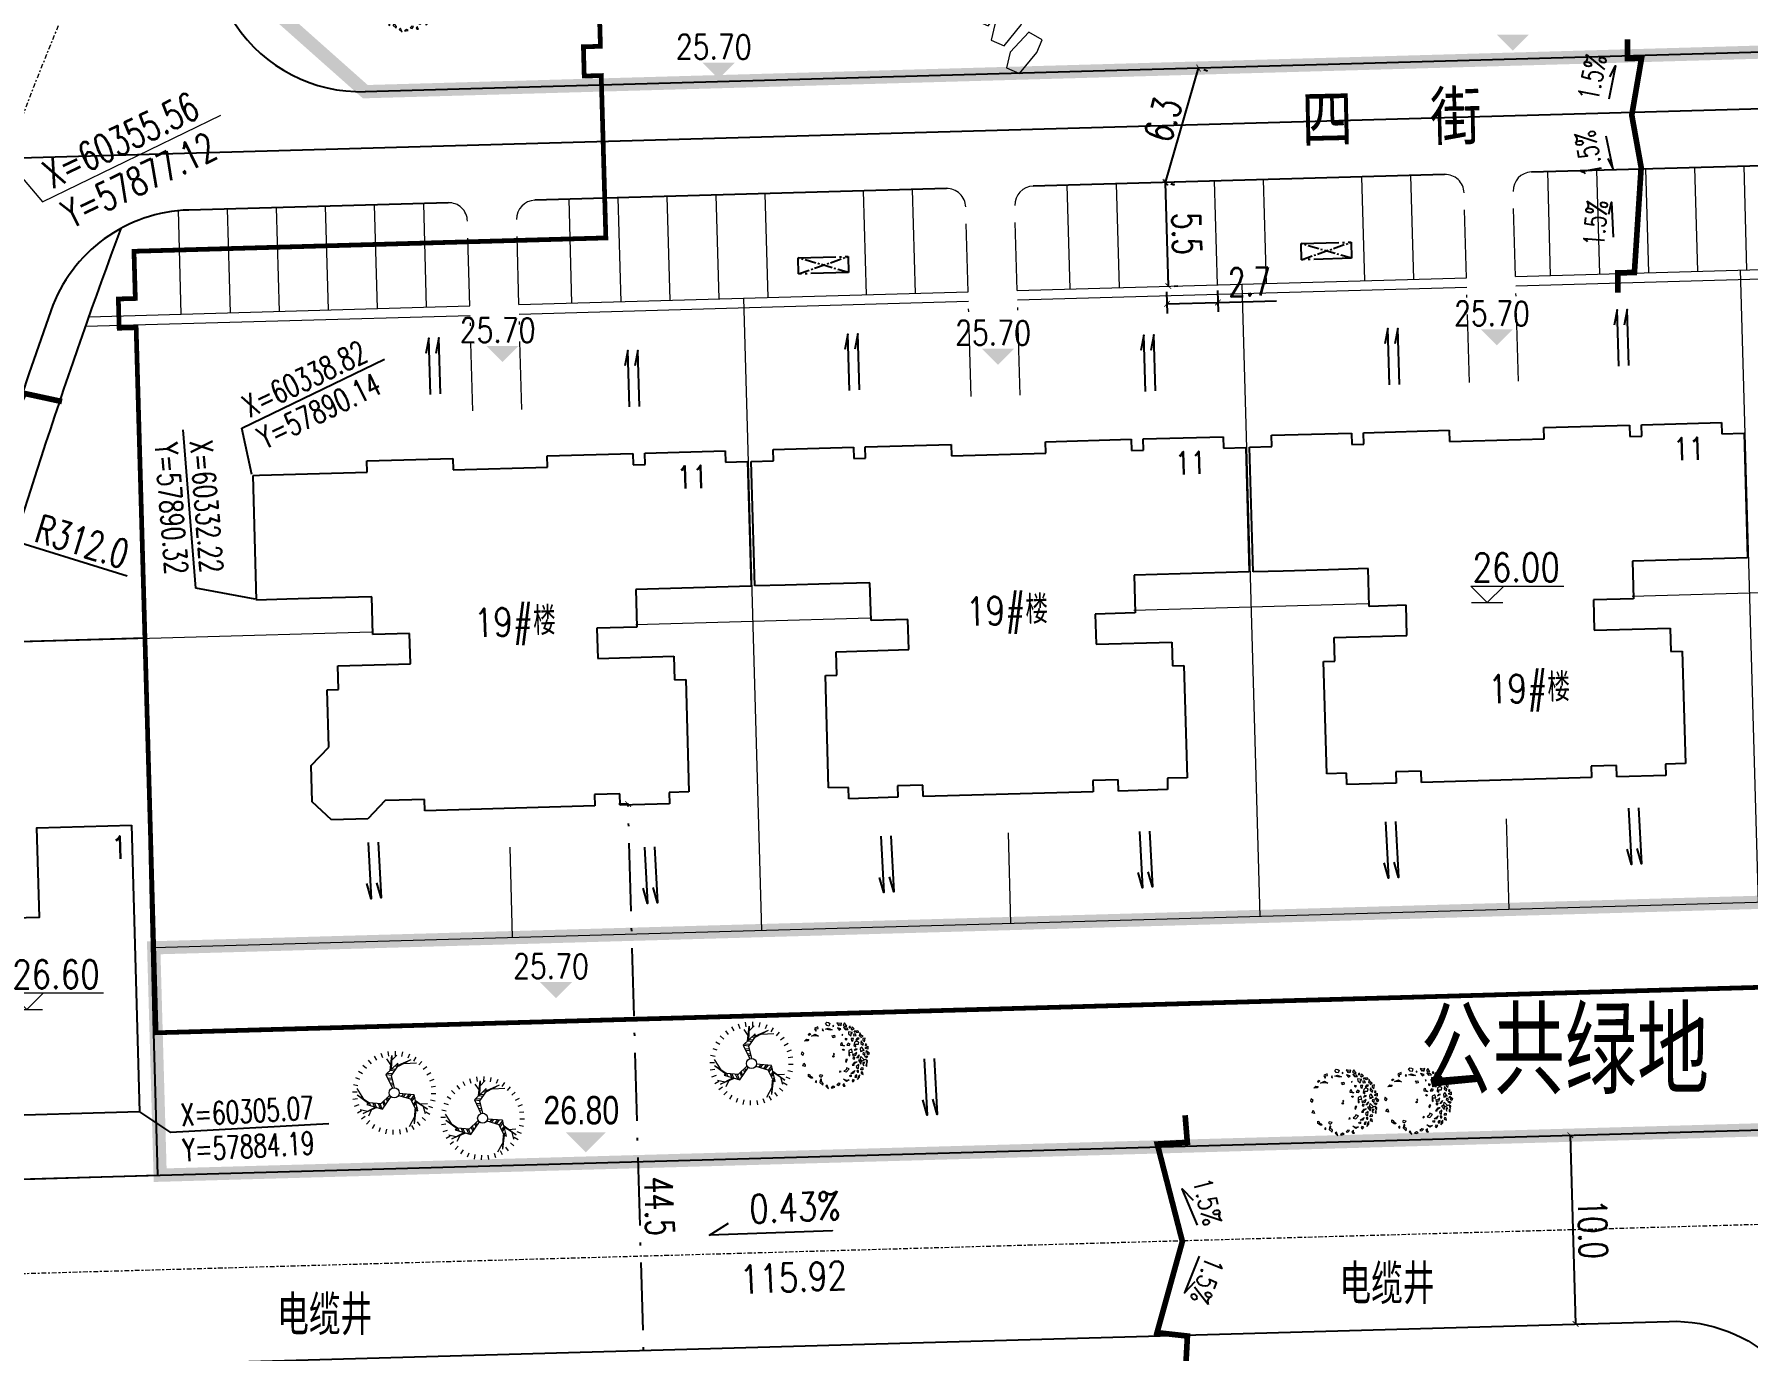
# Model space of a CAD drawing. Header units: inches. Extents: x 393 to 1582, y 246 to 1188.
# Drawn here: x 842.6 to 933.4, y 501.6 to 571.3 of the extents above; entities that cross this region are included whole.
import ezdxf

# ---------------------------------------------------------------- set-up
doc = ezdxf.new("R2010")
doc.units = ezdxf.units.IN
doc.header["$MEASUREMENT"] = 0
for name, pattern in [('ACAD_ISO10W100', [18.5, 12, -3, 0.5, -3]), ('CENTERX2', [4, 2.5, -0.5, 0.5, -0.5]), ('DASHED2', [0.375, 0.25, -0.125]), ('DOTE', [2.42, 2, -0.2, 0.02, -0.2])]:
    doc.linetypes.add(name, pattern=pattern)
for name, color, linetype in [('build2', 40, 'Continuous'), ('buildcoor', 7, 'Continuous'), ('DIM', 4, 'Continuous'), ('drain', 4, 'Continuous'), ('ELEV', 1, 'Continuous'), ('FRAME', 7, 'Continuous'), ('PUB_TEXT', 7, 'Continuous'), ('ROAD-TEXT', 4, 'Continuous'), ('roaddim', 2, 'Continuous'), ('roadradiu', 3, 'Continuous'), ('公共绿地', 3, 'Continuous'), ('公建', 4, 'Continuous'), ('外墙', 42, 'Continuous'), ('建筑层数', 7, 'Continuous'), ('绿化', 3, 'Continuous'), ('车库边线', 4, 'DOTE')]:
    doc.layers.add(name, color=color, linetype=linetype)
for name, color, linetype, lineweight in [('buildelev', 2, 'Continuous', 20), ('FENCE', 100, 'Continuous', 18), ('parking', 30, 'Continuous', 18), ('ROAD', 1, 'Continuous', 25), ('ROAD-CENTER', 7, 'CENTERX2', 18), ('ROAD-ZB', 4, 'Continuous', 15), ('walk', 2, 'Continuous', 18), ('园路', 3, 'Continuous', 18), ('围墙', 75, 'FENCELINE1', 15), ('建筑型号', 2, 'Continuous', 18), ('树', 84, 'Continuous', 15)]:
    doc.layers.add(name, color=color, linetype=linetype, lineweight=lineweight)
doc.styles.add('-黑体', font='simhei.ttf', dxfattribs={"width": 0.8})
doc.styles.add('_HZTXT', font='txt.shx', dxfattribs={"width": 0.8, "bigfont": 'hztxt.shx'})
doc.styles.add('DIM_FONT', font='SIMPLEX.shx', dxfattribs={"width": 0.8})
doc.styles.add('FLS', font='', dxfattribs={"width": 0.8})
doc.styles.add('HZ', font='simplex.shx', dxfattribs={"width": 0.7, "bigfont": 'hztxt.shx'})
doc.styles.add('RO', font='romans.shx', dxfattribs={"width": 0.8})
doc.styles.add('宋体', font='', dxfattribs={"width": 0.7, "height": 1000})
doc.styles.get('FLS').set_extended_font_data('创艺繁隶书')
doc.styles.get('宋体').set_extended_font_data('SimSun')
doc.linetypes.add('FENCELINE1', pattern='A,0.25,-0.1,[133,ltypeshp.shx,S=0.1,R=0,X=-0.1,Y=0],-0.1,1', length=1.45)
doc.dimstyles.new('NORMAL', dxfattribs={"dimtxt": 1.5, "dimasz": 0.3, "dimexe": 0.5, "dimexo": 0.3, "dimgap": 0.3, "dimtad": 1, "dimdec": 1, "dimzin": 1, "dimdsep": 46, "dimtxsty": 'HZ', "dimblk": 'ARCHTICK', "dimcen": 0, "dimclrt": 256, "dimadec": 0, "dimazin": 0, "dimtfac": 1, "dimtdec": 1, "dimtofl": 0, "dimtmove": 0, "dimatfit": 3, "dimldrblk": 'ARCHTICK', "dimfxl": 1, "dimtolj": 2, "dimtzin": 0, "dimarcsym": 0})

# ---------------------------------------------------------------- blocks, each defined once
blk = doc.blocks.new('_ARCHTICK')
at = {"color": 0, "linetype": 'ByBlock', "const_width": 0.15}
blk.add_lwpolyline([(-0.5, -0.5), (0.5, 0.5)], dxfattribs=at)
blk = doc.blocks.new('*D97')
at = {"layer": 'DEFPOINTS', "color": 0, "ltscale": 0.3, "transparency": 16777216}
for p in [(923.988, 513.05), (924.271, 503.054), (924.271, 503.054)]:
    blk.add_point(p, dxfattribs=at)
at = {"layer": 'roaddim', "color": 0, "lineweight": -2, "ltscale": 0.3, "transparency": 16777216}
for p, q in [((923.988, 513.05), (924.271, 503.054)), ((924.287, 513.058), (924.487, 513.064)), ((924.571, 503.062), (924.77, 503.068))]:
    blk.add_line(p, q, dxfattribs=at)
at = {"layer": 'roaddim', "color": 0, "lineweight": -2, "ltscale": 0.3, "transparency": 16777216, "xscale": 0.3, "yscale": 0.3, "zscale": 0.3}
for p, rotation in [((923.988, 513.05), 91.62265734174757), ((924.271, 503.054), 271.6226573417476)]:
    blk.add_blockref('_ARCHTICK', p, dxfattribs=dict(at, rotation=rotation))
at = {"layer": 'roaddim', "ltscale": 0.3, "transparency": 16777216, "insert": (925.179, 508.081), "char_height": 1.5, "attachment_point": 5, "rotation": 271.62266, "style": 'HZ'}
blk.add_mtext('\\A2;10.0', dxfattribs=at)
blk = doc.blocks.new('pm10')
at = {"layer": 'ROAD-TEXT', "const_width": 0.3}
blk.add_lwpolyline([(58362.619, 60514.036), (58364.86, 60513.62), (58364.515, 60512.064), (58369.839, 60511.948), (58374.126, 60509.35), (58374.829, 60510.68), (58376.813, 60510.239)], dxfattribs=at)
at = {"layer": 'ROAD-TEXT', "ltscale": 0.3}
for points in [[(58368.425, 60512.744), (58366.351, 60512.496), (58367.078, 60512.882)], [(58371.306, 60512.208), (58372.97, 60510.947), (58372.537, 60511.648)]]:
    blk.add_lwpolyline(points, dxfattribs=at)
at = {"layer": 'ROAD-TEXT', "ltscale": 0.3, "style": 'DIM_FONT', "width": 0.8}
for rotation, p in [(358.1475, (58366.075, 60513.139)), (323.45295, (58371.356, 60512.621))]:
    blk.add_text('1.5%', height=1, rotation=rotation, dxfattribs=at).set_placement(p)
blk = doc.blocks.new('GPPMTR01')
at = {"color": 0, "linetype": 'ByBlock'}
for points in [[(-0.106, 0.53), (-0.073, 0.496), (-0.058, 0.515), (-0.035, 0.504), (-0.038, 0.545), (-0.064, 0.53)], [(0.005, 0.559), (-0.005, 0.523), (0.016, 0.511), (0.051, 0.519)], [(0.105, 0.53), (0.084, 0.519), (0.099, 0.504), (0.114, 0.511)], [(0.131, 0.488), (0.137, 0.5), (0.134, 0.53), (0.173, 0.507), (0.146, 0.481)], [(-0.412, 0.305), (-0.364, 0.304), (-0.367, 0.328), (-0.343, 0.337), (-0.374, 0.364), (-0.382, 0.335)], [(-0.354, 0.404), (-0.335, 0.371), (-0.312, 0.378), (-0.293, 0.408)], [(-0.304, 0.31), (-0.343, 0.272), (-0.298, 0.279)], [(-0.298, 0.355), (-0.259, 0.362), (-0.24, 0.402), (-0.263, 0.4), (-0.275, 0.378)], [(-0.263, 0.454), (-0.27, 0.431), (-0.248, 0.431), (-0.243, 0.447)], [(-0.215, 0.443), (-0.218, 0.456), (-0.242, 0.475), (-0.199, 0.486), (-0.199, 0.449)], [(-0.215, 0.295), (-0.215, 0.276), (-0.206, 0.283)], [(-0.166, 0.433), (-0.207, 0.386), (-0.18, 0.371), (-0.137, 0.387), (-0.147, 0.409), (-0.165, 0.407)], [(-0.173, 0.469), (-0.151, 0.518), (-0.12, 0.516), (-0.128, 0.487), (-0.144, 0.498), (-0.151, 0.48), (-0.145, 0.47)], [(-0.123, 0.314), (-0.144, 0.295), (-0.135, 0.287), (-0.115, 0.295)], [(-0.127, 0.461), (-0.133, 0.429), (-0.111, 0.428), (-0.096, 0.459)], [(-0.079, 0.401), (-0.097, 0.371), (-0.064, 0.359), (-0.049, 0.371)], [(-0.032, 0.317), (-0.058, 0.295), (-0.043, 0.264), (-0.023, 0.291)], [(-0.038, 0.477), (-0.055, 0.454), (-0.043, 0.424), (-0.032, 0.439)], [(0.007, 0.443), (-0.026, 0.412), (-0.02, 0.382), (0.016, 0.352), (0.045, 0.367), (0.01, 0.386), (0.034, 0.42)], [(0.01, 0.485), (0.042, 0.462), (0.084, 0.477), (0.066, 0.492), (0.042, 0.485)], [(0.045, 0.295), (0.042, 0.249), (0.105, 0.211), (0.119, 0.219), (0.069, 0.245), (0.096, 0.283)], [(0.084, 0.371), (0.072, 0.344), (0.081, 0.321), (0.084, 0.344)], [(0.158, 0.447), (0.096, 0.443), (0.105, 0.412), (0.146, 0.393), (0.155, 0.416), (0.14, 0.428)], [(0.128, 0.336), (0.137, 0.287), (0.114, 0.272), (0.146, 0.26), (0.158, 0.302)], [(0.179, 0.272), (0.167, 0.245), (0.185, 0.238), (0.199, 0.253)], [(0.179, 0.477), (0.229, 0.496), (0.25, 0.473), (0.223, 0.458), (0.22, 0.477), (0.202, 0.469), (0.199, 0.458)], [(0.205, 0.439), (0.179, 0.42), (0.194, 0.405), (0.226, 0.416)], [(0.199, 0.291), (0.179, 0.352), (0.211, 0.31)], [(0.214, 0.359), (0.274, 0.374), (0.291, 0.409), (0.282, 0.336), (0.247, 0.333)], [(0.268, 0.45), (0.253, 0.435), (0.241, 0.409), (0.274, 0.428)], [(0.25, 0.325), (0.241, 0.298), (0.312, 0.302), (0.282, 0.329)], [(0.253, 0.268), (0.241, 0.226), (0.259, 0.177), (0.274, 0.203), (0.253, 0.219)], [(0.303, 0.268), (0.309, 0.219), (0.336, 0.215), (0.351, 0.234)], [(0.315, 0.416), (0.306, 0.401), (0.318, 0.39), (0.348, 0.393)], [(0.321, 0.363), (0.306, 0.34), (0.327, 0.325), (0.356, 0.325), (0.327, 0.336)], [(0.351, 0.382), (0.348, 0.371), (0.368, 0.355), (0.392, 0.359)], [(0.386, 0.257), (0.368, 0.272), (0.365, 0.287), (0.377, 0.298), (0.401, 0.283)], [(0.431, 0.26), (0.419, 0.245), (0.436, 0.23), (0.466, 0.249)], [(-0.482, 0.014), (-0.506, 0.025), (-0.514, -0.024), (-0.506, -0.036), (-0.464, -0.036), (-0.47, -0.024), (-0.494, -0.017)], [(-0.482, 0.196), (-0.461, 0.207), (-0.432, 0.177), (-0.452, 0.154), (-0.494, 0.15), (-0.5, 0.177)], [(-0.446, 0.071), (-0.432, 0.055), (-0.414, 0.067)], [(-0.417, 0.109), (-0.411, 0.15), (-0.357, 0.188), (-0.369, 0.162)], [(-0.393, 0.241), (-0.408, 0.23), (-0.396, 0.226)], [(-0.283, 0.139), (-0.269, 0.181), (-0.239, 0.166), (-0.248, 0.139), (-0.263, 0.15)], [(-0.064, 0.207), (-0.085, 0.184), (-0.115, 0.203), (-0.115, 0.219), (-0.085, 0.207), (-0.052, 0.226)], [(-0.02, 0.033), (-0.035, 0.025), (-0.026, 0.017), (-0.014, 0.021)], [(-0.02, 0.188), (-0.008, 0.192), (0.001, 0.177), (-0.02, 0.169)], [(0.152, 0.162), (0.137, 0.139), (0.158, 0.12), (0.176, 0.128), (0.161, 0.143)], [(0.25, 0.086), (0.271, 0.063), (0.274, 0.021), (0.303, 0.052), (0.285, 0.109)], [(0.348, 0.173), (0.377, 0.128), (0.356, 0.097), (0.354, 0.128)], [(0.401, 0.207), (0.383, 0.219), (0.365, 0.211), (0.368, 0.196), (0.392, 0.192)], [(0.401, 0.078), (0.398, 0.063), (0.374, 0.067), (0.377, 0.09)], [(0.428, 0.025), (0.431, -0.021), (0.377, -0.043), (0.41, -0.013)], [(0.422, 0.166), (0.419, 0.135), (0.439, 0.12), (0.451, 0.139)], [(0.442, 0.203), (0.451, 0.169), (0.487, 0.139), (0.472, 0.181)], [(0.451, 0.074), (0.469, 0.052), (0.484, 0.063), (0.472, 0.093)], [(-0.467, -0.131), (-0.464, -0.157), (-0.482, -0.154), (-0.485, -0.127)], [(-0.437, -0.131), (-0.429, -0.066), (-0.381, -0.04), (-0.408, -0.078)], [(-0.42, -0.26), (-0.432, -0.218), (-0.411, -0.188), (-0.402, -0.214), (-0.411, -0.229)], [(0.256, -0.013), (0.241, -0.028), (0.253, -0.04)], [(0.407, -0.119), (0.389, -0.138), (0.398, -0.176), (0.419, -0.154)], [(0.416, -0.218), (0.389, -0.233), (0.392, -0.271), (0.407, -0.248)], [(0.436, -0.066), (0.442, -0.097), (0.466, -0.097), (0.481, -0.074), (0.46, -0.078)], [(-0.266, -0.366), (-0.304, -0.374), (-0.283, -0.4), (-0.251, -0.393)], [(-0.115, -0.473), (-0.138, -0.438), (-0.106, -0.438), (-0.085, -0.446)], [(0.072, -0.48), (0.042, -0.461), (0.06, -0.45), (0.066, -0.454), (0.096, -0.454), (0.096, -0.438), (0.125, -0.442), (0.114, -0.461)], [(0.17, -0.286), (0.137, -0.317), (0.149, -0.336), (0.176, -0.321)], [(0.188, -0.431), (0.211, -0.423), (0.188, -0.408)], [(0.205, -0.332), (0.199, -0.343), (0.235, -0.378), (0.294, -0.359), (0.274, -0.34), (0.235, -0.351)], [(0.327, -0.305), (0.333, -0.328), (0.389, -0.313)]]:
    blk.add_lwpolyline(points, close=True, dxfattribs=at)
blk.add_circle((0, 0), 0.01, dxfattribs=at)
blk = doc.blocks.new('t2')
for p, q in [((-1.78, 2.79), (-1.59, 2.49)), ((-1.44, 2), (-0.89, 2.82)), ((-1.27, 3.06), (-1.13, 2.72)), ((-0.72, 3.23), (-0.64, 2.88)), ((-0.15, 3.3), (-0.13, 2.95)), ((0.43, 3.28), (0.38, 2.92)), ((0.99, 3.16), (0.88, 2.81)), ((1.53, 2.93), (1.36, 2.62)), ((-2.93, 1.53), (-2.62, 1.36)), ((-2.62, 2.01), (-2.34, 1.79)), ((-1.63, 0.77), (-2.5, 1.58)), ((-2.5, 1.58), (-1.63, 0.89)), ((-2.3, 1.92), (-2.2, 1.35)), ((-2.24, 2.44), (-1.99, 2.17)), ((-1.73, 1.61), (-1.56, 0.32)), ((-1.53, 1.47), (-1.73, 1.61)), ((-1.34, 2.61), (-1.58, 1.52)), ((-1.24, 0.62), (-1.53, 1.47)), ((-1.34, 2.61), (-1.51, 1.47)), ((1.48, 1.02), (2.62, 1.38)), ((2.62, 1.38), (1.59, 0.97)), ((2.01, 2.62), (1.79, 2.34)), ((1.93, 1.14), (2.23, 1.63)), ((2.44, 2.24), (2.17, 1.99)), ((2.79, 1.78), (2.49, 1.59)), ((-3.28, 0.43), (-2.92, 0.38)), ((-3.16, 0.99), (-2.81, 0.88)), ((-1.95, 1.1), (-2.53, 1.12)), ((-1.56, 0.32), (-0.37, 0.11)), ((-0.31, 0.25), (-1.24, 0.62)), ((1.06, 1.19), (0.28, 0.27)), ((0.37, 0.14), (1.16, 0.76)), ((2.26, 0.7), (1.06, 1.19)), ((1.16, 0.76), (2.04, 0.59)), ((2.93, -0.14), (2.03, 0.57)), ((2.04, 0.59), (2.26, 0.7)), ((2.93, -0.14), (2.11, 0.61)), ((2.81, 1.03), (2.27, 1.23)), ((2.45, 0.24), (2.89, -0.64)), ((3.06, 1.27), (2.72, 1.13)), ((3.23, 0.72), (2.88, 0.64)), ((3.3, 0.15), (2.95, 0.13)), ((-3.3, -0.15), (-2.95, -0.13)), ((-3.23, -0.72), (-2.88, -0.64)), ((-3.06, -1.27), (-2.72, -1.13)), ((-0.06, -0.39), (0.08, -1.38)), ((0.5, -1.51), (0.1, -0.38)), ((2.93, -1.53), (2.62, -1.36)), ((3.16, -0.99), (2.81, -0.88)), ((3.28, -0.43), (2.92, -0.38)), ((-2.79, -1.78), (-2.49, -1.59)), ((-2.44, -2.24), (-2.17, -1.99)), ((-2.01, -2.62), (-1.79, -2.34)), ((-1.02, -2.25), (-1.99, -2.18)), ((-1.59, -2.47), (-0.52, -2.05)), ((-1.59, -2.47), (-0.52, -2.13)), ((-1.53, -2.93), (-1.36, -2.62)), ((-0.53, -2.3), (0.5, -1.51)), ((-0.51, -2.07), (-0.53, -2.3)), ((-0.52, -2.95), (-0.07, -2.58)), ((0.08, -1.38), (-0.51, -2.07)), ((0.14, -1.8), (-0.12, -2.95)), ((-0.12, -2.95), (0.04, -1.86)), ((0.03, -2.24), (0.29, -2.75)), ((1.78, -2.79), (1.59, -2.49)), ((2.24, -2.44), (1.99, -2.17)), ((2.62, -2.01), (2.34, -1.79)), ((-0.99, -3.16), (-0.88, -2.81)), ((-0.43, -3.28), (-0.38, -2.92)), ((0.15, -3.3), (0.13, -2.95)), ((0.72, -3.23), (0.64, -2.88)), ((1.27, -3.06), (1.13, -2.72))]:
    blk.add_line(p, q)
at = {"color": 0}
for p, q in [((-1.71, 1.46), (-1.64, 1.54)), ((-1.69, 1.3), (-1.53, 1.47)), ((-1.65, 0.98), (-1.44, 1.2)), ((-1.63, 0.82), (-1.39, 1.07)), ((-1.58, 0.5), (-1.3, 0.8)), ((-1.56, 0.34), (-1.25, 0.67)), ((-1.28, 0.27), (-1.03, 0.54)), ((-1.14, 0.24), (-0.91, 0.49)), ((-0.85, 0.19), (-0.66, 0.39)), ((-0.7, 0.16), (-0.54, 0.34)), ((0.49, 0.53), (0.57, 0.29)), ((0.59, 0.64), (0.67, 0.38)), ((0.78, 0.86), (0.88, 0.54)), ((0.88, 0.98), (0.99, 0.62)), ((1.07, 1.18), (1.21, 0.75)), ((1.22, 1.12), (1.35, 0.72)), ((1.52, 1), (1.62, 0.67)), ((1.67, 0.94), (1.76, 0.65)), ((1.97, 0.81), (2.04, 0.59)), ((2.12, 0.75), (2.15, 0.64)), ((0.21, -0.69), (-0.03, -0.64)), ((0.26, -0.83), (-0.01, -0.77)), ((0.36, -1.11), (0.03, -1.03)), ((0.41, -1.25), (0.05, -1.17)), ((-0.41, -2.21), (-0.52, -2.19)), ((-0.28, -2.11), (-0.51, -2.06)), ((-0.02, -1.92), (-0.32, -1.85)), ((0.11, -1.82), (-0.23, -1.74)), ((0.36, -1.62), (-0.05, -1.53)), ((0.49, -1.52), (0.05, -1.42))]:
    blk.add_line(p, q, dxfattribs=at)
blk.add_circle((0, 0), 0.397)
at = {"style": 'DIM_FONT', "width": 0.8, "flags": 9}
for tag in ['XSIZE', 'YSIZE']:
    blk.add_attdef(tag, (0, 0), '', height=0.000997, rotation=122.3352, dxfattribs=at)
blk = doc.blocks.new('dfdfd')
at = {"layer": '园路', "color": 44, "flags": 128}
for points in [[(404351.668, 598606.791), (404350.826, 598605.855), (404350.656, 598605.136), (404351.264, 598604.884), (404352.04, 598605.86), (404352.29, 598606.44)], [(404352.408, 598605.88), (404351.566, 598604.944), (404351.396, 598604.226), (404352.004, 598603.974), (404352.78, 598604.95), (404353.03, 598605.53)], [(404353.131, 598604.617), (404352.29, 598603.681), (404352.119, 598602.962), (404352.727, 598602.71), (404353.503, 598603.686), (404353.754, 598604.266)]]:
    blk.add_lwpolyline(points, close=True, dxfattribs=at)
at = {"layer": '绿化', "color": 30}
for p, q in [((404349.072, 598606.559), (404352.415, 598612.654)), ((404347.696, 598611.278), (404353.791, 598607.936))]:
    blk.add_line(p, q, dxfattribs=at)
for points in [[(404354.553, 598607.518), (404352.833, 598613.416), (404346.934, 598611.696), (404348.654, 598605.798)], [(404353.791, 598607.936), (404352.415, 598612.654), (404347.696, 598611.278), (404349.072, 598606.559)]]:
    blk.add_lwpolyline(points, close=True, dxfattribs=at)
blk = doc.blocks.new('bg')
at = {"layer": 'buildelev'}
blk.add_line((403415.903, 597892.095), (403417.408, 597892.095), dxfattribs=at)
blk.add_lwpolyline([(403417.451, 597892.89), (403416.656, 597892.095), (403415.86, 597892.89), (403420.35, 597892.89)], dxfattribs=at)
blk = doc.blocks.new('psss')
at = {"layer": 'drain', "ltscale": 3}
for points in [[(-2.979, 0.527), (0.007, 0.531), (-0.808, 0.714)], [(-2.967, -0.004), (0, 0), (-0.815, 0.183)]]:
    blk.add_lwpolyline(points, dxfattribs=at)
blk = doc.blocks.new('*D144')
at = {"layer": 'DEFPOINTS', "color": 0, "ltscale": 0.3, "transparency": 16777216}
for p in [(882.255, 640.128), (1132.977, 454.434)]:
    blk.add_point(p, dxfattribs=at)
at = {"layer": 'roadradiu', "color": 0, "lineweight": -2, "ltscale": 0.3, "transparency": 16777216}
blk.add_line((887.277, 636.409), (882.255, 640.128), dxfattribs=at)
at = {"layer": 'roadradiu', "color": 0, "lineweight": -2, "ltscale": 0.3, "transparency": 16777216, "xscale": 0.3, "yscale": 0.3, "zscale": 0.3, "rotation": 143.4749139216822}
blk.add_blockref('_ARCHTICK', (882.255, 640.128), dxfattribs=at)
at = {"layer": 'roadradiu', "ltscale": 0.3, "transparency": 16777216, "insert": (885.632, 638.934), "char_height": 1.5, "attachment_point": 5, "rotation": 323.47491, "style": 'HZ'}
blk.add_mtext('\\A2;R312.0', dxfattribs=at)
blk = doc.blocks.new('*D145')
at = {"layer": 'DEFPOINTS', "color": 0, "ltscale": 0.3, "transparency": 16777216}
for p in [(870.6, 623.26), (1132.977, 454.434)]:
    blk.add_point(p, dxfattribs=at)
at = {"layer": 'roadradiu', "color": 0, "lineweight": -2, "ltscale": 0.3, "transparency": 16777216}
blk.add_line((881.438, 616.286), (870.6, 623.26), dxfattribs=at)
at = {"layer": 'roadradiu', "color": 0, "lineweight": -2, "ltscale": 0.3, "transparency": 16777216, "xscale": 0.3, "yscale": 0.3, "zscale": 0.3, "rotation": 147.2408788936933}
blk.add_blockref('_ARCHTICK', (870.6, 623.26), dxfattribs=at)
at = {"layer": 'roadradiu', "ltscale": 0.3, "transparency": 16777216, "insert": (879.631, 618.697), "char_height": 1.5, "attachment_point": 5, "rotation": 327.24088, "style": 'HZ'}
blk.add_mtext('\\A2;R312.0', dxfattribs=at)
blk = doc.blocks.new('*D146')
at = {"layer": 'DEFPOINTS', "color": 0, "ltscale": 0.3, "transparency": 16777216}
for p in [(856.622, 599.25), (1132.977, 454.434)]:
    blk.add_point(p, dxfattribs=at)
at = {"layer": 'roadradiu', "color": 0, "lineweight": -2, "ltscale": 0.3, "transparency": 16777216}
blk.add_line((869.236, 592.64), (856.622, 599.25), dxfattribs=at)
at = {"layer": 'roadradiu', "color": 0, "lineweight": -2, "ltscale": 0.3, "transparency": 16777216, "xscale": 0.3, "yscale": 0.3, "zscale": 0.3, "rotation": 152.3444580404491}
blk.add_blockref('_ARCHTICK', (856.622, 599.25), dxfattribs=at)
at = {"layer": 'roadradiu', "ltscale": 0.3, "transparency": 16777216, "insert": (867.222, 594.881), "char_height": 1.5, "attachment_point": 5, "rotation": 332.34446, "style": 'HZ'}
blk.add_mtext('\\A2;R312.0', dxfattribs=at)
blk = doc.blocks.new('*D149')
at = {"layer": 'DEFPOINTS', "color": 0, "ltscale": 0.3, "transparency": 16777216}
for p in [(834.892, 546.571), (1132.977, 454.434)]:
    blk.add_point(p, dxfattribs=at)
at = {"layer": 'roadradiu', "color": 0, "lineweight": -2, "ltscale": 0.3, "transparency": 16777216}
blk.add_line((847.565, 542.654), (834.892, 546.571), dxfattribs=at)
at = {"layer": 'roadradiu', "color": 0, "lineweight": -2, "ltscale": 0.3, "transparency": 16777216, "xscale": 0.3, "yscale": 0.3, "zscale": 0.3, "rotation": 162.8237761284337}
blk.add_blockref('_ARCHTICK', (834.892, 546.571), dxfattribs=at)
at = {"layer": 'roadradiu', "ltscale": 0.3, "transparency": 16777216, "insert": (845.176, 544.491), "char_height": 1.5, "attachment_point": 5, "rotation": 342.82378, "style": 'HZ'}
blk.add_mtext('\\A2;R312.0', dxfattribs=at)
blk = doc.blocks.new('A$C614504CE')
at = {"layer": 'ROAD-TEXT', "ltscale": 0.1}
blk.add_lwpolyline([(2.337, 0.002, 0.3, 0.3, 0), (2.349, 1.053, 0.3, 0.3, 0), (3.22, 1.06, 0.3, 0.3, 0), (3.578, 6.628, 0.3, 0.3, 0), (3.08, 9.4, 0.3, 0.3, 0), (3.622, 12.555, 0.3, 0.3, 0)], format="xyseb", dxfattribs=at)
at = {"layer": 'ROAD-TEXT', "ltscale": 0.1, "const_width": 0.3}
blk.add_lwpolyline([(3.598, 12.417), (2.86, 12.395), (2.86, 13.418)], dxfattribs=at)
at = {"layer": 'ROAD-TEXT', "ltscale": 0.1}
for points in [[(1.926, 11.432), (2.21, 12.017), (1.86, 10.246)], [(1.804, 7.098), (2.092, 6.515), (1.728, 8.284)], [(1.87, 4.148), (2.008, 4.783), (2.087, 2.928)]]:
    blk.add_lwpolyline(points, dxfattribs=at)
at = {"layer": 'ROAD-TEXT', "style": 'RO', "width": 0.7}
for rotation, p in [(78.72126, (1.287, 10.092)), (100.33803, (1.549, 6.257)), (85.22586, (1.6, 2.413))]:
    blk.add_text('1.5%', height=1.1, rotation=rotation, dxfattribs=at).set_placement(p)
blk = doc.blocks.new('*D336')
at = {"layer": 'DEFPOINTS', "color": 0, "ltscale": 0.3, "transparency": 16777216}
for p in [(902.547, 563.507, 0), (902.547, 563.507), (902.703, 558.009, 0.937)]:
    blk.add_point(p, dxfattribs=at)
at = {"layer": 'roaddim', "color": 0, "lineweight": -2, "ltscale": 0.3, "transparency": 16777216}
for p, q in [((902.703, 558.009), (902.547, 563.507)), ((902.847, 563.516), (903.047, 563.521)), ((903.003, 558.018), (903.202, 558.024))]:
    blk.add_line(p, q, dxfattribs=at)
at = {"layer": 'roaddim', "color": 0, "lineweight": -2, "ltscale": 0.3, "transparency": 16777216, "xscale": 0.3, "yscale": 0.3, "zscale": 0.3}
for p, rotation in [((902.547, 563.507), 91.62315013811981), ((902.703, 558.009), 271.6231501381198)]:
    blk.add_blockref('_ARCHTICK', p, dxfattribs=dict(at, rotation=rotation))
at = {"layer": 'roaddim', "ltscale": 0.3, "transparency": 16777216, "insert": (903.674, 560.788), "char_height": 1.5, "attachment_point": 5, "rotation": 271.62315, "style": 'HZ'}
blk.add_mtext('\\A2;5.5', dxfattribs=at)
blk = doc.blocks.new('*D337')
at = {"layer": 'DEFPOINTS', "color": 0, "ltscale": 0.3, "transparency": 16777216}
for p in [(904.299, 569.559, 0), (904.299, 569.559), (902.547, 563.507)]:
    blk.add_point(p, dxfattribs=at)
at = {"layer": 'roaddim', "color": 0, "lineweight": -2, "ltscale": 0.3, "transparency": 16777216}
for p, q in [((902.547, 563.507), (904.299, 569.559)), ((904.587, 569.476), (904.779, 569.42)), ((902.835, 563.424), (903.027, 563.368))]:
    blk.add_line(p, q, dxfattribs=at)
at = {"layer": 'roaddim', "color": 0, "lineweight": -2, "ltscale": 0.3, "transparency": 16777216, "xscale": 0.3, "yscale": 0.3, "zscale": 0.3}
for p, rotation in [((904.299, 569.559), 73.85401353796402), ((902.547, 563.507), 253.854013537964)]:
    blk.add_blockref('_ARCHTICK', p, dxfattribs=dict(at, rotation=rotation))
at = {"layer": 'roaddim', "ltscale": 0.3, "transparency": 16777216, "insert": (902.414, 566.825), "char_height": 1.5, "attachment_point": 5, "rotation": 73.85401, "style": 'HZ'}
blk.add_mtext('\\A2;6.3', dxfattribs=at)
blk = doc.blocks.new('*D338')
at = {"layer": 'DEFPOINTS', "color": 0, "ltscale": 0.3, "transparency": 16777216}
for p in [(902.6, 558.007, 0.937), (905.302, 558.083, 0.937), (905.328, 557.147)]:
    blk.add_point(p, dxfattribs=at)
at = {"layer": 'roaddim', "color": 0, "lineweight": -2, "ltscale": 0.3, "transparency": 16777216}
for p, q in [((902.608, 557.707), (902.641, 556.57)), ((905.31, 557.783), (905.342, 556.647)), ((905.328, 557.147), (908.427, 557.234)), ((902.626, 557.07), (905.328, 557.147))]:
    blk.add_line(p, q, dxfattribs=at)
at = {"layer": 'roaddim', "color": 0, "lineweight": -2, "ltscale": 0.3, "transparency": 16777216, "xscale": 0.3, "yscale": 0.3, "zscale": 0.3}
for p, rotation in [((902.626, 557.07), 181.6231501385269), ((905.328, 557.147), 1.623150138526999)]:
    blk.add_blockref('_ARCHTICK', p, dxfattribs=dict(at, rotation=rotation))
at = {"layer": 'roaddim', "ltscale": 0.3, "transparency": 16777216, "insert": (906.998, 558.244), "char_height": 1.5, "attachment_point": 5, "rotation": 1.62315, "style": 'HZ'}
blk.add_mtext('\\A2;2.7', dxfattribs=at)
blk = doc.blocks.new('*D226')
at = {"layer": 'DEFPOINTS', "color": 0, "linetype": 'ACAD_ISO10W100', "ltscale": 0.3, "transparency": 16777216}
for p in [(874.088, 530.588), (874.41, 530.597, 0), (875.672, 486.085, -0.937)]:
    blk.add_point(p, dxfattribs=at)
at = {"layer": 'DIM', "color": 0, "linetype": 'ACAD_ISO10W100', "lineweight": -2, "ltscale": 0.3, "transparency": 16777216}
for p, q in [((874.111, 530.588), (873.589, 530.573)), ((875.35, 486.076), (874.088, 530.588)), ((875.372, 486.077), (874.85, 486.062))]:
    blk.add_line(p, q, dxfattribs=at)
at = {"layer": 'DIM', "color": 0, "linetype": 'ACAD_ISO10W100', "lineweight": -2, "ltscale": 0.3, "transparency": 16777216, "xscale": 0.3, "yscale": 0.3, "zscale": 0.3}
for p, rotation in [((874.088, 530.588), 91.62315867345133), ((875.35, 486.076), 271.6231586734513)]:
    blk.add_blockref('_ARCHTICK', p, dxfattribs=dict(at, rotation=rotation))
at = {"layer": 'DIM', "linetype": 'ACAD_ISO10W100', "ltscale": 0.3, "transparency": 16777216, "insert": (875.742, 509.288), "char_height": 1.5, "attachment_point": 5, "rotation": 271.62316, "style": 'HZ'}
blk.add_mtext('\\A2;44.5', dxfattribs=at)

msp = doc.modelspace()

# ---------------------------------------------------------------- linework, layer by layer
at = {"layer": 'build2', "color": 0}
msp.add_lwpolyline([(847.779, 529.463), (848.209, 514.287), (839.629, 514.044), (839.332, 524.5), (842.915, 524.602), (842.781, 529.322)], close=True, dxfattribs=at)
at = {"layer": 'buildcoor', "color": 0, "ltscale": 0.3}
for points in [[(853.627, 550.487), (861.188, 554.148)], [(851.203, 542.022), (850.524, 550.394)], [(854.156, 548.029), (853.627, 550.487)], [(854.343, 541.432), (851.203, 542.022)], [(848.209, 514.287), (849.848, 513.189)], [(858.235, 513.656), (849.848, 513.189)]]:
    msp.add_lwpolyline(points, dxfattribs=at)
at = {"layer": 'ELEV', "color": 0}
for points in [[(920.09, 571.327), (921.787, 571.327), (920.938, 570.478)], [(878.035, 569.844), (879.732, 569.844), (878.884, 568.995)], [(919.247, 555.723), (920.944, 555.723), (920.096, 554.874)], [(866.591, 554.838), (868.288, 554.838), (867.44, 553.99)], [(892.826, 554.697), (894.523, 554.697), (893.674, 553.848)], [(869.415, 521.155), (871.112, 521.155), (870.264, 520.306)], [(870.794, 513.202), (872.915, 513.202), (871.855, 512.141)]]:
    msp.add_solid(points, dxfattribs=at)
at = {"layer": 'FENCE', "color": 0, "ltscale": 0.3}
msp.add_line((920.599, 529.805, 0), (920.735, 525.007, 0), dxfattribs=at)
at = {"layer": 'parking', "color": 0, "ltscale": 0.3}
for p, q in [((905.302, 558.083, 0.937), (905.146, 563.581, 0)), ((907.901, 558.157, 0.937), (907.745, 563.655, 0)), ((913.098, 558.304, 0.937), (912.943, 563.802, 0)), ((915.697, 558.378, 0.937), (915.542, 563.876, 0)), ((922.947, 558.583, 0.937), (922.792, 564.081, 0)), ((925.546, 558.657, 0.937), (925.39, 564.155, 0)), ((928.145, 558.73, 0.937), (927.989, 564.228, 0)), ((930.744, 558.804, 0.937), (930.588, 564.302, 0)), ((933.343, 558.878, 0.937), (933.187, 564.376, 0)), ((873.714, 557.188, 0.937), (873.558, 562.686, 0)), ((876.313, 557.262, 0.937), (876.157, 562.759, 0)), ((878.912, 557.335, 0.937), (878.756, 562.833, 0)), ((881.511, 557.409, 0.937), (881.355, 562.907, 0)), ((886.709, 557.556, 0.937), (886.553, 563.054, 0)), ((889.308, 557.63, 0.937), (889.152, 563.128, 0)), ((897.505, 557.862, 0.937), (897.349, 563.36, 0)), ((900.104, 557.936, 0.937), (899.948, 563.434, 0)), ((902.703, 558.009, 0.937), (902.547, 563.507, 0)), ((850.424, 556.528, 0.937), (850.268, 562.026, 0)), ((853.023, 556.602, 0.937), (852.867, 562.1, 0)), ((855.622, 556.675, 0.937), (855.466, 562.173, 0)), ((858.22, 556.749, 0.937), (858.065, 562.247, 0)), ((860.819, 556.823, 0.937), (860.664, 562.32, 0)), ((863.418, 556.896, 0.937), (863.263, 562.394, 0)), ((871.115, 557.114, 0.937), (870.96, 562.612, 0)), ((921.086, 558.53, 0.937), (944.876, 559.205, 0.937)), ((894.696, 557.783, 0.937), (918.487, 558.457, 0.937)), ((868.307, 557.035, 0.937), (892.097, 557.709, 0.937)), ((845.523, 556.389, 0.937), (865.708, 556.961, 0.937))]:
    msp.add_line(p, q, dxfattribs=at)
at = {"layer": 'ROAD', "color": 0, "ltscale": 0.3}
for p, q in [((1120.105, 575.675, 0), (860.168, 568.309)), ((921.93, 564.057), (943.721, 564.674)), ((917.331, 563.926, 0), (895.54, 563.309, 0)), ((890.942, 563.178, 0), (869.151, 562.561, 0)), ((864.553, 562.431, 0), (850.831, 562.042)), ((850.09, 559.92), (864.921, 560.34))]:
    msp.add_line(p, q, dxfattribs=at)
at = {"layer": 'ROAD', "color": 0, "linetype": 'Continuous'}
msp.add_line((841.192, 510.704), (986.849, 514.83), dxfattribs=at)
at = {"layer": 'ROAD', "color": 0}
msp.add_line((841.192, 510.704), (986.849, 514.83), dxfattribs=at)
at = {"layer": 'ROAD', "color": 0, "ltscale": 0.3}
msp.add_lwpolyline([(832.67, 500.459), (929.224, 503.194, -0.413844), (937.447, 495.434), (937.622, 489.515)], format="xyb", dxfattribs=at)
at = {"layer": 'ROAD', "color": 0, "linetype": 'Continuous'}
for radius, start, end in [(319, 139.92361, 158.95707), (305, 159.5361, 168.59195), (307, 160.54007, 167.58798)]:
    msp.add_arc((1132.977, 454.434), radius, start, end, dxfattribs=at)
at = {"layer": 'ROAD', "color": 0}
for centre, start, end in [((859.942, 576.306), 155.94599, 271.62316), ((851.058, 554.045), 91.62316, 160.54007)]:
    msp.add_arc(centre, 8, start, end, dxfattribs=at)
at = {"layer": 'ROAD-CENTER', "color": 5, "ltscale": 0.1}
for p, q in [((994.687, 569.119), (827.018, 564.368)), ((823.777, 505.209), (939.812, 508.502, 0.001))]:
    msp.add_line(p, q, dxfattribs=at)
msp.add_arc((1132.977, 454.434), 312, 139.92361, 166.99811, dxfattribs=at)
at = {"layer": 'ROAD-TEXT', "color": 0, "const_width": 0.3}
msp.add_lwpolyline([(903.589, 514.106), (903.704, 512.671), (902.113, 512.582), (903.442, 507.425), (902.101, 502.595), (903.71, 502.417), (903.633, 500.982)], dxfattribs=at)
at = {"layer": 'ROAD-TEXT', "color": 0, "ltscale": 0.3}
for points in [[(904.239, 508.279), (903.439, 510.208), (904.008, 509.612)], [(904.323, 506.646), (903.559, 504.703), (904.116, 505.309)]]:
    msp.add_lwpolyline(points, dxfattribs=at)
at = {"layer": 'ROAD-TEXT', "color": 0}
msp.add_lwpolyline([(884.916, 507.981), (884.916, 507.981), (878.399, 507.762), (879.396, 508.394)], dxfattribs=at)
at = {"layer": 'ROAD-ZB', "color": 0, "ltscale": 0.3}
for points in [[(843.066, 562.478), (852.512, 567.063)], [(841.138, 564.768), (843.066, 562.478)]]:
    msp.add_lwpolyline(points, dxfattribs=at)
at = {"layer": 'walk', "color": 0, "linetype": 'ACAD_ISO10W100', "ltscale": 0.3}
for p, q in [((918.644, 552.908), (918.359, 562.955, 0)), ((921.243, 552.982), (920.958, 563.029)), ((892.255, 552.16), (891.97, 562.207, 0)), ((894.854, 552.234), (894.569, 562.281, 0)), ((865.865, 551.412), (865.581, 561.459, 0)), ((868.464, 551.486), (868.18, 561.533, 0))]:
    msp.add_line(p, q, dxfattribs=at)
at = {"layer": 'walk', "color": 0, "ltscale": 0.3}
for centre, start, end in [((917.36, 562.927, 0), 1.62241, 91.62316), ((921.958, 563.057), 91.62315, 181.62241), ((890.97, 562.179, 0), 1.62241, 91.62316), ((895.569, 562.309, 0), 91.62316, 181.62241), ((864.581, 561.431, 0), 1.62241, 91.62316), ((869.179, 561.561, 0), 91.62316, 181.62241)]:
    msp.add_arc(centre, 1, start, end, dxfattribs=at)
at = {"layer": '公共绿地', "color": 0, "linetype": 'FENCELINE1', "ltscale": 0.1, "const_width": 0.7}
for points in [[(1126.904, 582.87, -0.402698), (1120.105, 575.675), (1108.784, 575.354), (860.168, 568.309), (852.769, 574.884, -0.009315), (857.45, 585.239), (1117.308, 592.282), (1116.818, 622.999), (1120.339, 622.92, -0.377352), (1125.973, 615.704)], [(992.506, 527.04), (848.964, 522.973), (849.305, 510.934), (986.849, 514.83, 0.459435), (992.634, 522.542), (992.54, 525.838)]]:
    msp.add_lwpolyline(points, format="xyb", close=True, dxfattribs=at)
at = {"layer": '公建', "color": 0, "ltscale": 0.3, "elevation": -1.024}
msp.add_lwpolyline([(848.499, 539.365), (839.971, 539.124), (838.649, 534.41), (835.453, 521.549), (834.003, 514.761), (835.811, 512.583), (837.871, 511.324), (842.065, 510.729), (849.179, 510.93), (848.965, 518.47), (848.499, 539.365)], dxfattribs=at)
at = {"layer": '围墙', "color": 0, "ltscale": 0.2}
for p, q in [((906.592, 558.12, 0), (907.54, 524.633, 0)), ((921.1, 558.031, 0.937), (944.89, 558.705, 0.937)), ((932.981, 558.867, 0), (933.93, 525.381, 0)), ((868.321, 556.535, 0.937), (892.112, 557.209, 0.937)), ((880.202, 557.372, 0), (881.151, 523.885, 0)), ((894.711, 557.283, 0.937), (918.501, 557.957, 0.937)), ((845.344, 555.884, 0.937), (865.722, 556.461, 0.937)), ((927.268, 541.597, -1.874), (939.663, 541.949, -1.874)), ((900.878, 540.85, -1.874), (913.273, 541.201, -1.874)), ((874.489, 540.102, -1.874), (886.884, 540.453, -1.874)), ((839.971, 539.124, -2.811), (860.495, 539.705, -2.811)), ((848.964, 522.973), (848.499, 539.365, -0.511)), ((894.21, 529.057, 0), (894.346, 524.259, 0)), ((867.82, 528.309, 0), (867.956, 523.511, 0))]:
    msp.add_line(p, q, dxfattribs=at)
msp.add_lwpolyline([(992.506, 527.04), (848.964, 522.973)], dxfattribs=at)
at = {"layer": '外墙'}
msp.add_line((994.687, 569.119), (827.018, 564.368), dxfattribs=at)
at = {"layer": '外墙', "color": 2, "ltscale": 0.1}
for p, q in [((901.362, 549.919), (905.61, 550.04)), ((905.61, 550.04), (905.627, 549.44)), ((908.159, 550.112), (912.407, 550.233)), ((908.176, 549.513), (908.159, 550.112)), ((912.407, 550.233), (912.424, 549.633)), ((913.032, 550.25), (917.58, 550.379)), ((913.049, 549.65), (913.032, 550.25)), ((917.58, 550.379), (917.597, 549.78)), ((922.578, 550.521), (927.126, 550.65)), ((922.595, 549.921), (922.578, 550.521)), ((927.126, 550.65), (927.143, 550.05)), ((927.143, 550.05), (927.768, 550.068)), ((927.751, 550.668), (931.999, 550.788)), ((927.768, 550.068), (927.751, 550.668)), ((931.999, 550.788), (932.016, 550.188)), ((932.016, 550.188), (933.191, 550.222)), ((933.191, 550.222), (933.378, 543.624)), ((869.799, 549.025), (874.347, 549.154)), ((869.816, 548.425), (869.799, 549.025)), ((874.347, 549.154), (874.364, 548.554)), ((874.972, 549.171), (879.221, 549.292)), ((874.989, 548.572), (874.972, 549.171)), ((879.221, 549.292), (879.238, 548.692)), ((881.77, 549.364), (886.018, 549.484)), ((881.787, 548.764), (881.77, 549.364)), ((886.018, 549.484), (886.035, 548.885)), ((886.643, 549.502), (891.191, 549.631)), ((886.66, 548.902), (886.643, 549.502)), ((891.191, 549.631), (891.208, 549.032)), ((891.208, 549.032), (896.206, 549.173)), ((896.189, 549.773), (900.737, 549.902)), ((896.206, 549.173), (896.189, 549.773)), ((900.737, 549.902), (900.754, 549.302)), ((900.754, 549.302), (901.379, 549.32)), ((901.379, 549.32), (901.362, 549.919)), ((905.627, 549.44), (906.801, 549.474)), ((906.801, 549.474), (906.988, 542.876)), ((907.001, 549.479), (908.176, 549.513)), ((907.188, 542.882), (907.001, 549.479)), ((912.424, 549.633), (913.049, 549.65)), ((917.597, 549.78), (922.595, 549.921)), ((854.573, 547.993), (859.645, 548.137)), ((859.645, 548.137), (860.27, 548.154)), ((860.253, 548.754), (864.801, 548.883)), ((860.27, 548.154), (860.253, 548.754)), ((864.801, 548.883), (864.818, 548.283)), ((864.818, 548.283), (869.816, 548.425)), ((874.364, 548.554), (874.989, 548.572)), ((879.238, 548.692), (880.412, 548.725)), ((880.412, 548.725), (880.599, 542.128)), ((880.612, 548.731), (881.787, 548.764)), ((880.799, 542.134), (880.612, 548.731)), ((886.035, 548.885), (886.66, 548.902)), ((854.223, 547.983), (854.573, 547.993)), ((854.41, 541.386), (854.223, 547.983)), ((933.378, 543.624), (927.28, 543.451)), ((906.988, 542.876), (900.891, 542.703)), ((900.891, 542.703), (900.948, 540.704)), ((908.788, 542.927), (907.188, 542.882)), ((911.187, 542.995), (908.788, 542.927)), ((913.286, 543.055), (911.187, 542.995)), ((913.343, 541.055), (913.286, 543.055)), ((927.28, 543.451), (927.337, 541.452)), ((880.599, 542.128), (874.502, 541.955)), ((874.502, 541.955), (874.558, 539.956)), ((882.398, 542.179), (880.799, 542.134)), ((884.797, 542.247), (882.398, 542.179)), ((886.897, 542.307), (884.797, 542.247)), ((886.953, 540.307), (886.897, 542.307)), ((856.009, 541.431), (854.41, 541.386)), ((858.408, 541.499), (856.009, 541.431)), ((860.507, 541.559), (858.408, 541.499)), ((860.564, 539.559), (860.507, 541.559)), ((915.292, 541.111), (913.343, 541.055)), ((915.337, 539.511), (915.292, 541.111)), ((927.337, 541.452), (925.213, 541.392)), ((925.213, 541.392), (925.258, 539.793)), ((874.558, 539.956), (872.434, 539.896)), ((888.902, 540.363), (886.953, 540.307)), ((888.948, 538.763), (888.902, 540.363)), ((900.948, 540.704), (898.823, 540.644)), ((898.823, 540.644), (898.869, 539.045)), ((862.513, 539.614), (860.564, 539.559)), ((862.558, 538.015), (862.513, 539.614)), ((872.434, 539.896), (872.479, 538.296)), ((898.869, 539.045), (902.892, 539.159)), ((902.892, 539.159), (902.928, 537.909)), ((911.489, 539.402), (915.337, 539.511)), ((911.524, 538.153), (911.489, 539.402)), ((925.258, 539.793), (929.282, 539.907)), ((929.282, 539.907), (929.317, 538.657)), ((872.479, 538.296), (876.503, 538.411)), ((876.503, 538.411), (876.538, 537.161)), ((885.099, 538.654), (888.948, 538.763)), ((885.135, 537.405), (885.099, 538.654)), ((910.924, 538.136), (911.524, 538.153)), ((911.093, 532.188), (910.924, 538.136)), ((929.317, 538.657), (929.917, 538.674)), ((929.917, 538.674), (930.085, 532.726)), ((858.71, 537.906), (862.558, 538.015)), ((858.745, 536.656), (858.71, 537.906)), ((884.535, 537.388), (885.135, 537.405)), ((884.704, 531.44), (884.535, 537.388)), ((902.928, 537.909), (903.527, 537.926)), ((903.527, 537.926), (903.696, 531.978)), ((858.146, 536.639), (858.745, 536.656)), ((858.232, 533.595), (858.146, 536.639)), ((876.538, 537.161), (877.138, 537.178)), ((877.138, 537.178), (877.307, 531.23)), ((857.309, 532.626), (858.232, 533.595)), ((930.085, 532.726), (929.036, 532.697)), ((929.036, 532.697), (929.053, 532.097)), ((857.364, 530.703), (857.309, 532.626)), ((900.047, 531.875), (898.698, 531.837)), ((898.698, 531.837), (898.715, 531.237)), ((900.064, 531.275), (900.047, 531.875)), ((903.696, 531.978), (902.646, 531.949)), ((902.646, 531.949), (902.663, 531.349)), ((912.143, 532.218), (911.093, 532.188)), ((912.16, 531.62), (912.143, 532.218)), ((916.091, 532.33), (914.742, 532.291)), ((914.742, 532.291), (914.758, 531.693)), ((916.108, 531.73), (916.091, 532.33)), ((925.104, 531.985), (916.108, 531.73)), ((926.437, 532.623), (925.087, 532.585)), ((925.087, 532.585), (925.104, 531.985)), ((926.454, 532.023), (926.437, 532.623)), ((929.053, 532.097), (926.454, 532.023)), ((873.658, 531.127), (872.309, 531.089)), ((872.309, 531.089), (872.326, 530.489)), ((873.675, 530.527), (873.658, 531.127)), ((877.307, 531.23), (876.257, 531.201)), ((876.257, 531.201), (876.274, 530.601)), ((885.753, 531.47), (884.704, 531.44)), ((885.77, 530.871), (885.753, 531.47)), ((888.369, 530.945), (885.77, 530.871)), ((889.702, 531.582), (888.352, 531.543)), ((888.352, 531.543), (888.369, 530.945)), ((889.719, 530.982), (889.702, 531.582)), ((898.715, 531.237), (889.719, 530.982)), ((902.663, 531.349), (900.064, 531.275)), ((914.758, 531.693), (912.16, 531.62)), ((858.379, 529.743), (857.364, 530.703)), ((861.225, 530.774), (860.302, 529.798)), ((861.963, 530.795), (861.225, 530.774)), ((863.312, 530.834), (861.963, 530.795)), ((863.329, 530.234), (863.312, 530.834)), ((872.326, 530.489), (863.329, 530.234)), ((876.274, 530.601), (873.675, 530.527)), ((860.302, 529.798), (858.379, 529.743))]:
    msp.add_line(p, q, dxfattribs=at)
at = {"layer": '车库边线', "color": 0}
for p, q in [((909.73, 560.261), (912.379, 560.336)), ((909.754, 559.411), (909.73, 560.261)), ((912.379, 560.336), (912.403, 559.486)), ((883.091, 559.506, -0.937), (885.74, 559.581, -0.937)), ((883.115, 558.656, -0.937), (883.091, 559.506, -0.937)), ((885.74, 559.581, -0.937), (885.764, 558.731, -0.937)), ((912.403, 559.486), (909.754, 559.411)), ((885.764, 558.731, -0.937), (883.115, 558.656, -0.937))]:
    msp.add_line(p, q, dxfattribs=at)
at = {"layer": '车库边线', "color": 0, "linetype": 'DASHED2', "const_width": 0.25, "elevation": -1.024}
msp.add_lwpolyline([(992.634, 522.541), (991.135, 522.499), (991.16, 521.608), (989.61, 521.564), (989.585, 522.455), (849.091, 518.474), (848.033, 555.809), (847.134, 555.783), (847.09, 557.332), (847.989, 557.358), (847.918, 559.857), (872.909, 560.565), (872.665, 569.162), (871.764, 569.137), (871.721, 570.686), (872.621, 570.711), (872.509, 574.66)], dxfattribs=at)
at = {"layer": '车库边线', "color": 0, "ltscale": 0.3}
for points in [[(912.403, 559.486), (909.73, 560.261)], [(909.754, 559.411), (912.379, 560.336)]]:
    msp.add_lwpolyline(points, dxfattribs=at)
at = {"layer": '车库边线', "color": 0, "ltscale": 0.3, "elevation": -0.937}
for points in [[(885.764, 558.731), (883.091, 559.506)], [(883.115, 558.656), (885.74, 559.581)]]:
    msp.add_lwpolyline(points, dxfattribs=at)

# ---------------------------------------------------------------- block references
at = {"layer": 'buildcoor', "color": 0, "rotation": 0.3478269923774099}
msp.add_blockref('pm10', (-57164.293, -60311.612), dxfattribs=at)
at = {"layer": 'buildelev', "color": 0, "linetype": 'Continuous', "xscale": 1.099999999998545, "yscale": 1.099999999998545, "zscale": 1.1}
for p in [(-442838.735, -657140.047), (-442916.075, -657161.589)]:
    msp.add_blockref('bg', p, dxfattribs=at)
at = {"layer": 'ROAD', "color": 0, "rotation": 91.62464345549249}
for p in [(926.993, 556.766), (886.252, 555.485), (901.934, 555.427), (914.857, 555.776), (864.063, 555.267), (874.609, 554.612)]:
    msp.add_blockref('psss', p, dxfattribs=at)
at = {"layer": 'ROAD', "color": 0, "xscale": -1, "rotation": 93.3095437502972}
for p in [(927.764, 527.423), (901.869, 526.194), (914.893, 526.703), (861.015, 525.612), (875.647, 525.362), (888.165, 525.935), (890.463, 514.15)]:
    msp.add_blockref('psss', p, dxfattribs=at)
at = {"layer": 'ROAD-TEXT', "color": 0, "ltscale": 0.3}
msp.add_blockref('A$C614504CE', (924.163, 557.668), dxfattribs=at)
at = {"layer": '树'}
for name, p, xscale, yscale, zscale, rotation in [('GPPMTR01', (862.365, 573.189), 3.485684247348809, 3.485684247345489, 3.485684247348809, 300.5404110417522), ('t2', (880.624, 516.846), 0.6671807999634088, 0.6671807998791337, 0.6671808000000001, 66.027374180966), ('GPPMTR01', (884.96, 517.222), 3.485684247348809, 3.485684247345489, 3.485684247348809, 300.5404110417522), ('t2', (861.7, 515.295), 0.6671807999634088, 0.6671807998791337, 0.6671808000000001, 66.027374180966), ('GPPMTR01', (911.933, 514.735), 3.485684247348809, 3.485684247345489, 3.485684247348809, 300.5404110417522), ('GPPMTR01', (915.85, 514.808), 3.485684247348809, 3.485684247345489, 3.485684247348809, 300.5404110417522), ('t2', (866.385, 513.95), 0.6671807999634088, 0.6671807998791337, 0.6671808000000001, 66.027374180966)]:
    msp.add_blockref(name, p, dxfattribs=dict(at, xscale=xscale, yscale=yscale, zscale=zscale, rotation=rotation))
at = {"layer": '绿化', "color": 0, "xscale": 1.152000000062524, "yscale": 1.152000000067346, "zscale": 1.152, "rotation": 359.3305337884476}
msp.add_blockref('dfdfd', (-472944.983, -683531.346), dxfattribs=at)

# ---------------------------------------------------------------- texts
at = {"layer": 'buildcoor', "color": 0, "ltscale": 0.3, "style": 'HZ', "width": 0.7}
for s, rotation, p in [('X=60338.82', 25.83, (854.036, 551.019)), ('Y=57890.14', 25.83, (854.847, 549.345)), ('Y=57890.32', 274.64, (849.018, 549.67)), ('X=60332.22', 274.64, (850.872, 549.821)), ('X=60305.07', 3.19, (850.431, 513.522)), ('Y=57884.19', 3.19, (850.534, 511.665))]:
    msp.add_text(s, height=1.2, rotation=rotation, dxfattribs=at).set_placement(p)
at = {"layer": 'buildelev', "color": 0, "style": 'RO', "width": 0.8}
for s, p in [('26.00', (918.808, 542.365)), ('26.60', (841.469, 520.823))]:
    msp.add_text(s, height=1.5, dxfattribs=at).set_placement(p)
at = {"layer": 'ELEV', "color": 0, "style": 'DIM_FONT', "width": 0.8}
for p in [(876.614, 570.046), (917.826, 555.925), (865.17, 555.04), (891.405, 554.899), (867.994, 521.357)]:
    msp.add_text('25.70', height=1.3, rotation=359.67116, dxfattribs=at).set_placement(p)
at = {"layer": 'ELEV', "color": 0, "style": 'FLS', "width": 0.8}
msp.add_text('26.80', height=1.5, dxfattribs=at).set_placement((869.601, 513.626))
at = {"layer": 'FRAME', "color": 0, "style": '_HZTXT', "width": 0.8}
for p in [(911.757, 504.11, 0), (855.5, 502.469, 0)]:
    msp.add_text('电缆井', height=2.1, dxfattribs=at).set_placement(p)
at = {"layer": 'PUB_TEXT', "color": 0, "style": '-黑体', "width": 0.8}
msp.add_text('四   街', height=2.5, rotation=1.23375, dxfattribs=at).set_placement((909.776, 565.6))
at = {"layer": 'ROAD-TEXT', "color": 0, "style": 'DIM_FONT', "width": 0.8}
for s, p in [('0.43%', (880.54, 508.383)), ('115.92', (880.05, 504.65))]:
    msp.add_text(s, height=1.5, rotation=2.49046, dxfattribs=at).set_placement(p)
at = {"layer": 'ROAD-TEXT', "color": 0, "ltscale": 0.3, "style": 'DIM_FONT', "width": 0.8}
for rotation, p in [(283.84812, (903.983, 510.648)), (249.15357, (904.734, 506.709))]:
    msp.add_text('1.5%', height=1, rotation=rotation, dxfattribs=at).set_placement(p)
at = {"layer": 'ROAD-ZB', "color": 0, "ltscale": 0.3, "style": 'HZ', "width": 0.7}
for s, p in [('X=60355.56', (843.577, 563.143)), ('Y=57877.12', (844.592, 561.051))]:
    msp.add_text(s, height=1.5, rotation=25.89, dxfattribs=at).set_placement(p)
at = {"layer": '公共绿地', "color": 0, "linetype": 'ACAD_ISO10W100', "ltscale": 0.02, "style": '宋体', "width": 0.7}
msp.add_text('公共绿地', height=4, rotation=0.05345, dxfattribs=at).set_placement((916.064, 515.65))
at = {"layer": '建筑型号', "color": 0, "style": '_HZTXT', "width": 0.8}
for p in [(892.016, 540.027), (865.944, 539.428), (919.661, 535.908)]:
    msp.add_text('19#楼', height=1.5, rotation=1.71144, dxfattribs=at).set_placement(p)
at = {"layer": '建筑层数', "color": 0, "style": 'DIM_FONT', "width": 0.8}
for s, p in [('11', (929.46, 548.775, -0.937)), ('11', (903.07, 548.028, -0.937)), ('11', (876.681, 547.28, -0.937)), ('1', (846.746, 527.677, -0.937))]:
    msp.add_text(s, height=1.2, rotation=1.62315, dxfattribs=at).set_placement(p)

# ---------------------------------------------------------------- dimensions: what is measured, and where the dimension line sits
at = {"layer": 'DIM', "color": 0, "linetype": 'ACAD_ISO10W100', "ltscale": 0.3}
dim = msp.add_linear_dim(base=(874.088, 530.588), p1=(875.672, 486.085, -0.937), p2=(874.41, 530.597, 0), angle=91.62316, dimstyle='NORMAL', override={"dimzin": 0}, dxfattribs=at)
dim.commit()
dim.dimension.update_dxf_attribs({"geometry": '*D226', "text_midpoint": (874.693, 509.258), "dimtype": 161})
at = {"layer": 'roaddim', "color": 0, "ltscale": 0.3}
for p1, p2, distance, picture, middle in [((902.547, 563.507), (904.299, 569.559, 0), 0, '*D337', (902.414, 566.825)), ((902.703, 558.009, 0.937), (902.547, 563.507, 0), 0, '*D336', (903.674, 560.788)), ((902.6, 558.007, 0.937), (905.302, 558.083, 0.937), -0.937, '*D338', (906.998, 558.244)), ((923.988, 513.05), (924.271, 503.054), 0, '*D97', (925.179, 508.081))]:
    dim = msp.add_aligned_dim(p1=p1, p2=p2, distance=distance, dimstyle='NORMAL', override={"dimzin": 0}, dxfattribs=at)
    dim.commit()
    dim.dimension.update_dxf_attribs({"geometry": picture, "text_midpoint": middle})
at = {"layer": 'roadradiu', "color": 0, "ltscale": 0.3}
for mpoint, picture, middle in [((882.255, 640.128), '*D144', (885.007, 638.09)), ((870.6, 623.26), '*D145', (879.062, 617.814)), ((856.622, 599.25), '*D146', (866.734, 593.951)), ((834.892, 546.571), '*D149', (844.866, 543.488))]:
    dim = msp.add_radius_dim(center=(1132.977, 454.434), mpoint=mpoint, dimstyle='NORMAL', override={"dimzin": 0}, dxfattribs=at)
    dim.commit()
    dim.dimension.update_dxf_attribs({"geometry": picture, "text_midpoint": middle, "dimtype": 164})

doc.saveas('drawing.dxf')
